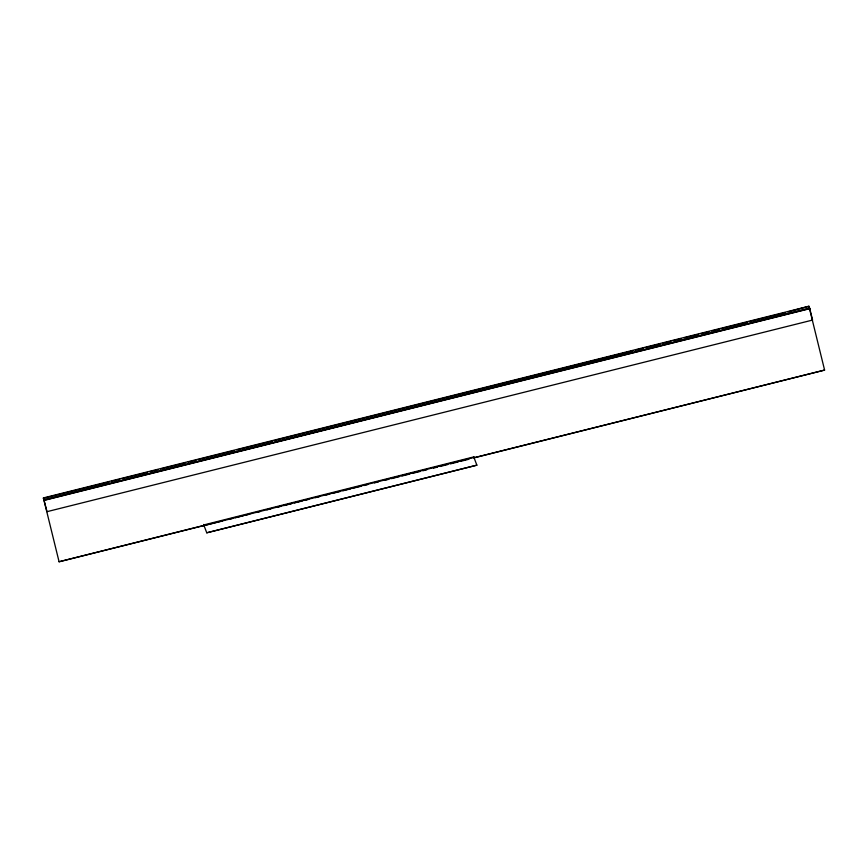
<?xml version="1.0" encoding="UTF-8"?>
<svg xmlns="http://www.w3.org/2000/svg" width="868" height="868" viewBox="0 0 868 868"><rect width="100%" height="100%" fill="white"/><g stroke="black" fill="none" stroke-linecap="round" stroke-linejoin="round"><path stroke-width="1.3" d="M43.4 497.928L808.922 306.241L809.779 308.672L44.268 500.359L43.4 497.928L59.078 561.759L222.295 520.984M43.487 498.319L109.292 481.935M111.885 481.197L119.817 479.31M122.41 478.561L147.43 472.387M150.034 471.639L157.954 469.751M160.547 469.013L185.578 462.839M188.172 462.091L196.103 460.203M198.696 459.454L234.241 450.655M236.845 449.906L272.389 441.096M274.982 440.358L632.783 350.856M635.387 350.108L643.307 348.22M645.9 347.482L660.407 343.945M663 343.196L670.931 341.308M673.525 340.56L681.456 338.672M684.049 337.923L698.556 334.386M701.149 333.648L709.08 331.76M711.673 331.012L719.594 329.124M722.198 328.375L747.218 322.202M749.811 321.464L785.366 312.654M787.96 311.905L808.922 306.263M44.094 499.708L809.605 307.988L812.578 320.064L47.035 511.664L43.519 498.406M44.203 500.142L809.714 308.466M203.752 524.956L473.787 456.904M203.937 525.585L473.939 457.469L476.879 465.161L206.758 532.8L203.752 524.901M203.861 525.411L59.078 561.759M473.852 457.154L473.993 457.729L824.6 370.083L474.026 457.859L473.754 456.818L473.939 457.469M228.848 519.346L232.776 518.359M235.402 517.708L243.268 515.733M245.894 515.082L249.832 514.095M256.385 512.456L260.313 511.469M266.877 509.831L270.805 508.843M277.359 507.194L281.297 506.218M283.923 505.556L291.789 503.592M294.415 502.93L302.281 500.955M304.896 500.304L308.834 499.317M315.388 497.679L319.326 496.691M325.88 495.053L329.818 494.066M332.433 493.404L340.31 491.44M342.925 490.778L350.791 488.814M353.417 488.152L361.283 486.189M363.909 485.527L367.848 484.539M374.401 482.901L378.329 481.914M384.893 480.275L388.821 479.288M391.446 478.637L399.313 476.662M401.938 476.011L409.804 474.036M412.43 473.385L420.296 471.411M422.911 470.749L426.85 469.772M433.403 468.123L437.342 467.147M439.967 466.485L447.834 464.51M450.449 463.859L458.326 461.884M460.941 461.233L468.807 459.259M809.009 306.643L824.6 370.083M476.879 465.161L206.758 532.8M203.633 524.456L203.893 525.498"/></g></svg>
